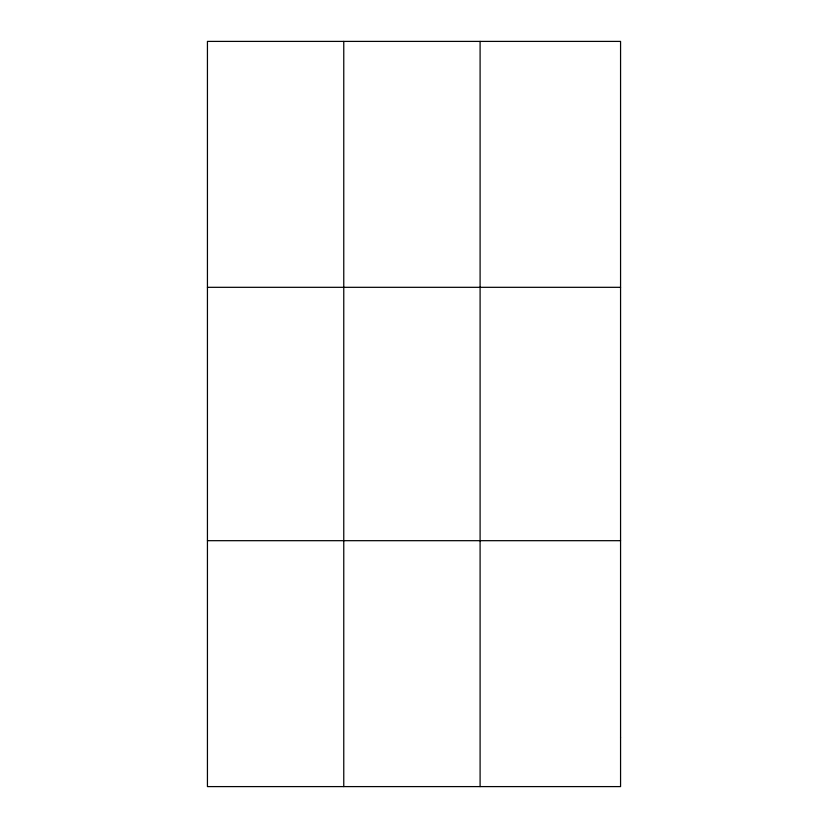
<?xml version="1.0" encoding="UTF-8"?>
<svg xmlns="http://www.w3.org/2000/svg" width="828" height="828" viewBox="0 0 828 828"><rect width="100%" height="100%" fill="white"/><g stroke="black" fill="none" stroke-linecap="round" stroke-linejoin="round"><path stroke-width="1.24" d="M343.765 41.4L343.765 786.6M480.095 41.4L480.095 786.6M207.435 287.316L620.565 287.316M207.435 540.684L620.565 540.684M620.565 737.417L620.565 786.6L207.435 786.6L207.435 41.4L620.565 41.4L620.565 737.417"/></g></svg>
